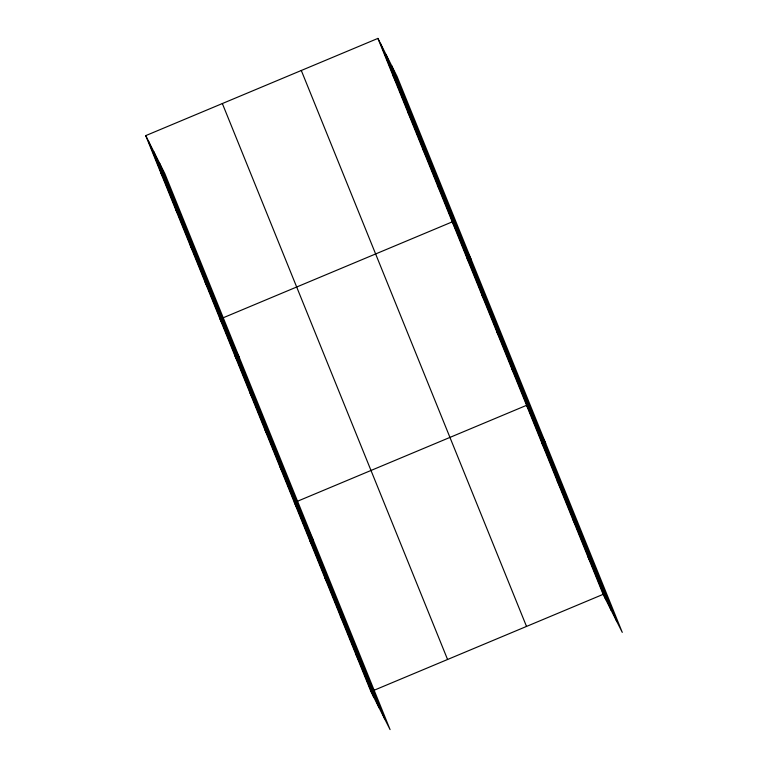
<?xml version="1.0" encoding="UTF-8"?>
<svg xmlns="http://www.w3.org/2000/svg" width="768" height="768" viewBox="0 0 768 768"><rect width="100%" height="100%" fill="white"/><g stroke="black" fill="none" stroke-linecap="round" stroke-linejoin="round"><path stroke-width="1.15" d="M145.728 135.629L164.851 173.654L390.077 729.6L370.944 691.574L145.728 135.629L377.923 38.4L397.056 76.426L622.272 632.371L603.149 594.346L377.923 38.4M223.334 317.722L452.256 221.866L471.379 259.882M370.944 691.574L603.149 594.346M392.794 75.091L395.482 80.429M407.654 111.782L410.342 117.12M422.525 148.474L425.203 153.821M437.386 185.165L440.074 190.512M467.117 258.557L469.805 263.894M481.978 295.248L484.666 300.586M496.848 331.939L499.526 337.277M511.709 368.63L514.397 373.968M545.702 443.347L526.579 405.322L294.374 502.55L313.498 540.576M541.891 443.126L544.579 448.464M557.203 480.931L559.891 486.269M572.525 518.736L575.203 524.074M587.837 556.541L590.525 561.878M160.589 172.32L163.277 177.658M175.45 209.011L178.138 214.358M190.32 245.712L193.008 251.05M205.181 282.403L207.869 287.741M220.051 319.094L239.174 357.12M234.912 355.786L237.6 361.123M249.782 392.477L252.461 397.814M264.643 429.168L267.331 434.506M279.504 465.859L282.192 471.197M309.686 540.355L312.374 545.693M324.998 578.16L327.686 583.498M340.32 615.965L343.008 621.302M355.632 653.77L358.32 659.107M391.622 65.635L616.848 621.581M386.035 54.528L611.261 610.474M380.611 43.738L605.837 599.683M301.296 70.483L526.522 626.429M222.355 103.546L447.571 659.491M159.427 162.864L384.643 718.81M153.83 151.757L379.056 707.702M148.406 140.966L373.632 696.912"/></g></svg>
